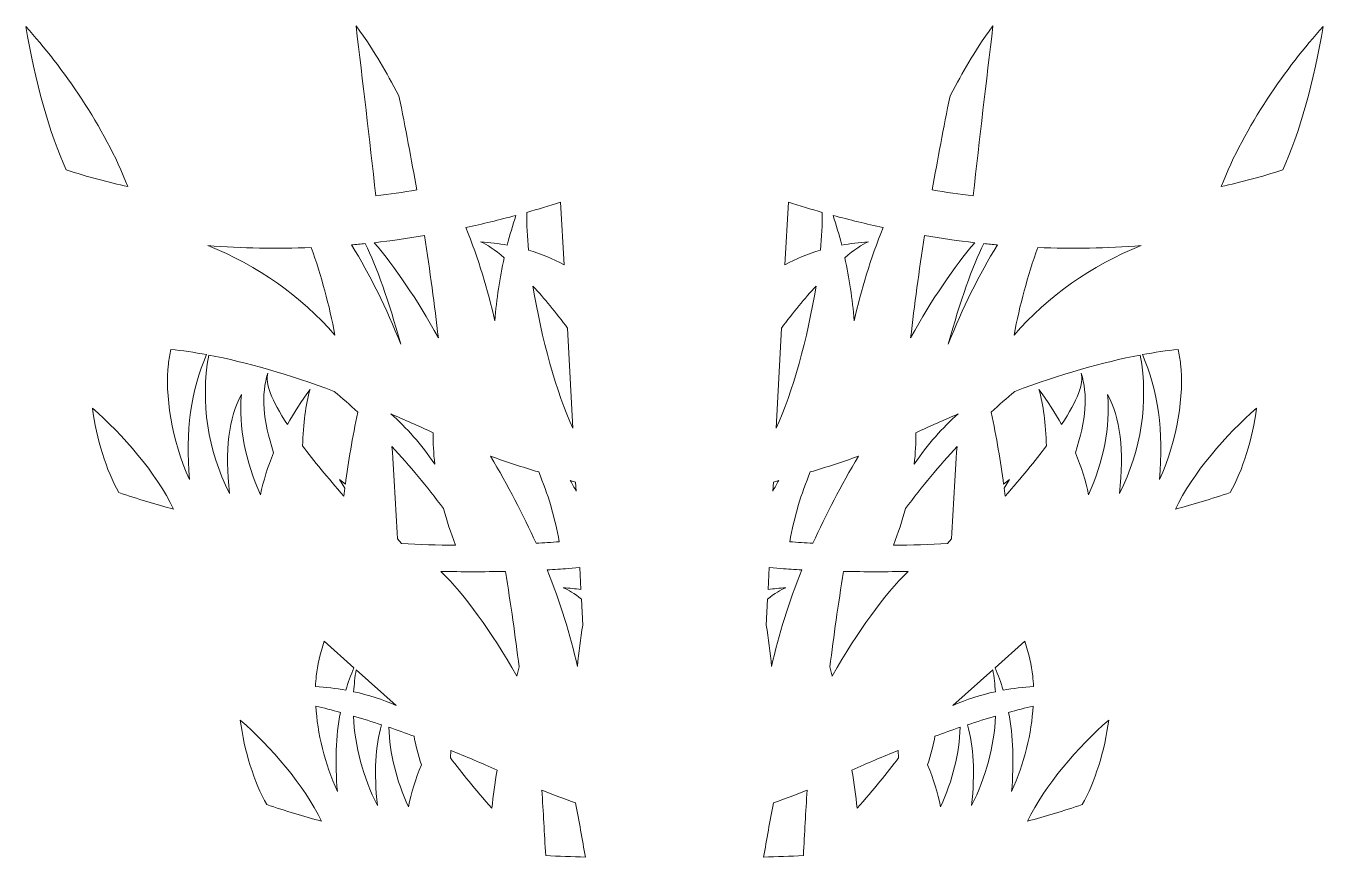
# Model space of a CAD drawing. Header units: centimetres. Extents: x -13 to 13, y -16.6 to 16.6.
# Drawn here: x 0.78 to 10.27, y 5.42 to 11.5 of the extents above; entities that cross this region are included whole.
import ezdxf

# ---------------------------------------------------------------- set-up
doc = ezdxf.new("R2010")
doc.units = ezdxf.units.CM
doc.header["$MEASUREMENT"] = 0
doc.layers.add('Camada 1', color=7, linetype='Continuous')

msp = doc.modelspace()

# ---------------------------------------------------------------- linework, layer by layer
at = {"layer": 'Camada 1', "color": 250, "lineweight": 20}
for points, knots in [([(0.77566, 11.49818), (1.04059, 11.20734), (1.35103, 10.76411), (1.52158, 10.3272), (1.52158, 10.3272), (1.38175, 10.35808), (1.22521, 10.39851), (1.07056, 10.44986), (1.07056, 10.44986), (0.95032, 10.71094), (0.83663, 11.11109), (0.77566, 11.49818)], [0, 0, 0, 0, 0.25, 0.25, 0.25, 0.25, 0.5, 0.5, 0.5, 0.5, 1, 1, 1, 1]), ([(3.63494, 10.30335), (3.53539, 10.28637), (3.43556, 10.27187), (3.33544, 10.25986), (3.33544, 10.25986), (3.28803, 10.68114), (3.23984, 11.09571), (3.19089, 11.50357), (3.19089, 11.50357), (3.34741, 11.29076), (3.40153, 11.18042), (3.50413, 10.99302), (3.50413, 10.99302), (3.55254, 10.75559), (3.59613, 10.5257), (3.63494, 10.30335)], [0, 0, 0, 0, 0.2, 0.2, 0.2, 0.2, 0.4, 0.4, 0.4, 0.4, 0.6, 0.6, 0.6, 0.6, 1, 1, 1, 1]), ([(7.40616, 10.30335), (7.44496, 10.5257), (7.48856, 10.75559), (7.53696, 10.99302), (7.53696, 10.99302), (7.63957, 11.18042), (7.69368, 11.29076), (7.85021, 11.50357), (7.85021, 11.50357), (7.80125, 11.09571), (7.75307, 10.68114), (7.70565, 10.25986), (7.70565, 10.25986), (7.60554, 10.27187), (7.50571, 10.28637), (7.40616, 10.30335)], [0, 0, 0, 0, 0.2, 0.2, 0.2, 0.2, 0.4, 0.4, 0.4, 0.4, 0.6, 0.6, 0.6, 0.6, 1, 1, 1, 1]), ([(9.51951, 10.3272), (9.69006, 10.76411), (10.0005, 11.20734), (10.26543, 11.49818), (10.26543, 11.49818), (10.20446, 11.11109), (10.09077, 10.71094), (9.97053, 10.44986), (9.97053, 10.44986), (9.81589, 10.39851), (9.65934, 10.35808), (9.51951, 10.3272)], [0, 0, 0, 0, 0.25, 0.25, 0.25, 0.25, 0.5, 0.5, 0.5, 0.5, 1, 1, 1, 1]), ([(4.68715, 10.21318), (4.68715, 10.21318), (4.71282, 9.7546), (4.71282, 9.7546), (4.71282, 9.7546), (4.63117, 9.79937), (4.5443, 9.83534), (4.45218, 9.86253), (4.45218, 9.86253), (4.44335, 9.9586), (4.43873, 10.05148), (4.4391, 10.13858), (4.4391, 10.13858), (4.52165, 10.16193), (4.60433, 10.18672), (4.68715, 10.21318)], [0, 0, 0, 0, 0.2, 0.2, 0.2, 0.2, 0.4, 0.4, 0.4, 0.4, 0.6, 0.6, 0.6, 0.6, 1, 1, 1, 1]), ([(6.32828, 9.7546), (6.32828, 9.7546), (6.35395, 10.21318), (6.35395, 10.21318), (6.35395, 10.21318), (6.43677, 10.18672), (6.51945, 10.16193), (6.602, 10.13858), (6.602, 10.13858), (6.60237, 10.05148), (6.59775, 9.9586), (6.58892, 9.86253), (6.58892, 9.86253), (6.4968, 9.83534), (6.40992, 9.79937), (6.32828, 9.7546)], [0, 0, 0, 0, 0.2, 0.2, 0.2, 0.2, 0.4, 0.4, 0.4, 0.4, 0.6, 0.6, 0.6, 0.6, 1, 1, 1, 1]), ([(4.27514, 9.8063), (4.24232, 9.65825), (4.21909, 9.50477), (4.20545, 9.34587), (4.20545, 9.34587), (4.1552, 9.57143), (4.08505, 9.79873), (3.99501, 10.02775), (3.99501, 10.02775), (4.1166, 10.05404), (4.23849, 10.08375), (4.36066, 10.11686), (4.36066, 10.11686), (4.33701, 10.04567), (4.31584, 9.97309), (4.29714, 9.8991), (4.29714, 9.8991), (4.23436, 9.91041), (4.16941, 9.91811), (4.10232, 9.92218), (4.10232, 9.92218), (4.14723, 9.90502), (4.2066, 9.86488), (4.27514, 9.8063)], [0, 0, 0, 0, 0.1428571, 0.1428571, 0.1428571, 0.1428571, 0.2857143, 0.2857143, 0.2857143, 0.2857143, 0.4285714, 0.4285714, 0.4285714, 0.4285714, 0.5714286, 0.5714286, 0.5714286, 0.5714286, 0.7142857, 0.7142857, 0.7142857, 0.7142857, 1, 1, 1, 1]), ([(6.83564, 9.34587), (6.822, 9.50477), (6.79877, 9.65825), (6.76596, 9.8063), (6.76596, 9.8063), (6.8345, 9.86488), (6.89387, 9.90502), (6.93878, 9.92218), (6.93878, 9.92218), (6.87168, 9.91811), (6.80674, 9.91041), (6.74396, 9.8991), (6.74396, 9.8991), (6.72525, 9.97309), (6.70408, 10.04567), (6.68044, 10.11686), (6.68044, 10.11686), (6.80261, 10.08375), (6.92449, 10.05404), (7.04608, 10.02775), (7.04608, 10.02775), (6.95605, 9.79873), (6.88589, 9.57143), (6.83564, 9.34587)], [0, 0, 0, 0, 0.1428571, 0.1428571, 0.1428571, 0.1428571, 0.2857143, 0.2857143, 0.2857143, 0.2857143, 0.4285714, 0.4285714, 0.4285714, 0.4285714, 0.5714286, 0.5714286, 0.5714286, 0.5714286, 0.7142857, 0.7142857, 0.7142857, 0.7142857, 1, 1, 1, 1]), ([(3.69059, 9.96892), (3.73177, 9.70817), (3.76588, 9.45855), (3.79291, 9.22007), (3.79291, 9.22007), (3.63351, 9.5067), (3.47691, 9.73894), (3.32313, 9.91682), (3.32313, 9.91682), (3.44531, 9.93067), (3.5678, 9.94805), (3.69059, 9.96892)], [0, 0, 0, 0, 0.25, 0.25, 0.25, 0.25, 0.5, 0.5, 0.5, 0.5, 1, 1, 1, 1]), ([(7.24818, 9.22007), (7.27521, 9.45855), (7.30932, 9.70817), (7.35051, 9.96892), (7.35051, 9.96892), (7.47329, 9.94805), (7.59578, 9.93067), (7.71797, 9.91682), (7.71797, 9.91682), (7.56418, 9.73894), (7.40758, 9.5067), (7.24818, 9.22007)], [0, 0, 0, 0, 0.25, 0.25, 0.25, 0.25, 0.5, 0.5, 0.5, 0.5, 1, 1, 1, 1]), ([(2.8635, 9.88132), (2.93729, 9.6727), (2.99499, 9.4589), (3.03659, 9.23993), (3.03659, 9.23993), (2.78582, 9.52791), (2.47562, 9.74655), (2.10602, 9.89586), (2.10602, 9.89586), (2.3572, 9.87568), (2.6097, 9.87084), (2.8635, 9.88132)], [0, 0, 0, 0, 0.25, 0.25, 0.25, 0.25, 0.5, 0.5, 0.5, 0.5, 1, 1, 1, 1]), ([(3.25803, 9.9098), (3.34239, 9.73974), (3.429, 9.49419), (3.51788, 9.17314), (3.51788, 9.17314), (3.41282, 9.4387), (3.29276, 9.68107), (3.1577, 9.90027), (3.1577, 9.90027), (3.19112, 9.90319), (3.22457, 9.90634), (3.25803, 9.9098)], [0, 0, 0, 0, 0.25, 0.25, 0.25, 0.25, 0.5, 0.5, 0.5, 0.5, 1, 1, 1, 1]), ([(7.52322, 9.17314), (7.6121, 9.49419), (7.69871, 9.73974), (7.78306, 9.9098), (7.78306, 9.9098), (7.81653, 9.90634), (7.84997, 9.90319), (7.88339, 9.90027), (7.88339, 9.90027), (7.74834, 9.68107), (7.62828, 9.4387), (7.52322, 9.17314)], [0, 0, 0, 0, 0.25, 0.25, 0.25, 0.25, 0.5, 0.5, 0.5, 0.5, 1, 1, 1, 1]), ([(8.00451, 9.23993), (8.04611, 9.4589), (8.10381, 9.6727), (8.1776, 9.88132), (8.1776, 9.88132), (8.43139, 9.87084), (8.68389, 9.87568), (8.93508, 9.89586), (8.93508, 9.89586), (8.56548, 9.74655), (8.25527, 9.52791), (8.00451, 9.23993)], [0, 0, 0, 0, 0.25, 0.25, 0.25, 0.25, 0.5, 0.5, 0.5, 0.5, 1, 1, 1, 1]), ([(4.48532, 9.59924), (4.56707, 9.5095), (4.65314, 9.40524), (4.73809, 9.29115), (4.73809, 9.29115), (4.73809, 9.29115), (4.77683, 8.55834), (4.77683, 8.55834), (4.77683, 8.55834), (4.65785, 8.81954), (4.54572, 9.21578), (4.48532, 9.59924)], [0, 0, 0, 0, 0.25, 0.25, 0.25, 0.25, 0.5, 0.5, 0.5, 0.5, 1, 1, 1, 1]), ([(6.26426, 8.55834), (6.26426, 8.55834), (6.303, 9.29115), (6.303, 9.29115), (6.303, 9.29115), (6.38796, 9.40524), (6.47403, 9.5095), (6.55577, 9.59924), (6.55577, 9.59924), (6.49538, 9.21578), (6.38325, 8.81954), (6.26426, 8.55834)], [0, 0, 0, 0, 0.25, 0.25, 0.25, 0.25, 0.5, 0.5, 0.5, 0.5, 1, 1, 1, 1]), ([(2.09771, 9.09705), (1.98219, 8.83874), (1.94056, 8.53428), (1.97285, 8.18363), (1.97285, 8.18363), (1.8381, 8.46984), (1.79199, 8.81304), (1.8181, 9.02893), (1.8181, 9.02893), (1.82226, 9.06324), (1.82829, 9.09886), (1.8362, 9.13578), (1.8362, 9.13578), (1.92004, 9.12682), (2.00722, 9.1139), (2.09771, 9.09705)], [0, 0, 0, 0, 0.2, 0.2, 0.2, 0.2, 0.4, 0.4, 0.4, 0.4, 0.6, 0.6, 0.6, 0.6, 1, 1, 1, 1]), ([(9.06824, 8.18363), (9.10053, 8.53428), (9.05891, 8.83874), (8.94339, 9.09705), (8.94339, 9.09705), (9.03388, 9.1139), (9.12105, 9.12682), (9.2049, 9.13578), (9.2049, 9.13578), (9.2128, 9.09886), (9.21884, 9.06324), (9.22299, 9.02893), (9.22299, 9.02893), (9.2491, 8.81304), (9.203, 8.46984), (9.06824, 8.18363)], [0, 0, 0, 0, 0.2, 0.2, 0.2, 0.2, 0.4, 0.4, 0.4, 0.4, 0.6, 0.6, 0.6, 0.6, 1, 1, 1, 1]), ([(2.11275, 9.09422), (2.38846, 9.04178), (2.69476, 8.95304), (3.0317, 8.82798), (3.0317, 8.82798), (3.08959, 8.7791), (3.14677, 8.72829), (3.2032, 8.67557), (3.2032, 8.67557), (3.16471, 8.49076), (3.13455, 8.31485), (3.11275, 8.14785), (3.11275, 8.14785), (3.11275, 8.14785), (3.07084, 8.1839), (3.07084, 8.1839), (3.07084, 8.1839), (3.07084, 8.1839), (3.10915, 8.11976), (3.10915, 8.11976), (3.10915, 8.11976), (3.10915, 8.11976), (3.10201, 8.06049), (3.10201, 8.06049), (3.10201, 8.06049), (2.98219, 8.19793), (2.88153, 8.32082), (2.80002, 8.42911), (2.80002, 8.42911), (2.8037, 8.59246), (2.82183, 8.73043), (2.85444, 8.84304), (2.85444, 8.84304), (2.79172, 8.7563), (2.73658, 8.6704), (2.68903, 8.58533), (2.68903, 8.58533), (2.57097, 8.76374), (2.52303, 8.88884), (2.5452, 8.9606), (2.5452, 8.9606), (2.49541, 8.80934), (2.50951, 8.6152), (2.58753, 8.37818), (2.58753, 8.37818), (2.54416, 8.27487), (2.51234, 8.17281), (2.49208, 8.07203), (2.49208, 8.07203), (2.37969, 8.31855), (2.33292, 8.56292), (2.35178, 8.80513), (2.35178, 8.80513), (2.2596, 8.63747), (2.23075, 8.39593), (2.26523, 8.08051), (2.26523, 8.08051), (2.10298, 8.40269), (2.05217, 8.74059), (2.11275, 9.09422)], [0, 0, 0, 0, 0.0625, 0.0625, 0.0625, 0.0625, 0.125, 0.125, 0.125, 0.125, 0.1875, 0.1875, 0.1875, 0.1875, 0.25, 0.25, 0.25, 0.25, 0.3125, 0.3125, 0.3125, 0.3125, 0.375, 0.375, 0.375, 0.375, 0.4375, 0.4375, 0.4375, 0.4375, 0.5, 0.5, 0.5, 0.5, 0.5625, 0.5625, 0.5625, 0.5625, 0.625, 0.625, 0.625, 0.625, 0.6875, 0.6875, 0.6875, 0.6875, 0.75, 0.75, 0.75, 0.75, 0.8125, 0.8125, 0.8125, 0.8125, 0.875, 0.875, 0.875, 0.875, 1, 1, 1, 1]), ([(8.0094, 8.82798), (8.34633, 8.95304), (8.65263, 9.04178), (8.92834, 9.09422), (8.92834, 9.09422), (8.98892, 8.74059), (8.93812, 8.40269), (8.77587, 8.08051), (8.77587, 8.08051), (8.81034, 8.39593), (8.7815, 8.63747), (8.68932, 8.80513), (8.68932, 8.80513), (8.70817, 8.56292), (8.6614, 8.31855), (8.54901, 8.07203), (8.54901, 8.07203), (8.52876, 8.17281), (8.49694, 8.27487), (8.45357, 8.37818), (8.45357, 8.37818), (8.53158, 8.6152), (8.54569, 8.80934), (8.49589, 8.9606), (8.49589, 8.9606), (8.51806, 8.88884), (8.47013, 8.76374), (8.35206, 8.58533), (8.35206, 8.58533), (8.30451, 8.6704), (8.24938, 8.7563), (8.18665, 8.84304), (8.18665, 8.84304), (8.21926, 8.73043), (8.23739, 8.59246), (8.24107, 8.42911), (8.24107, 8.42911), (8.15956, 8.32082), (8.05891, 8.19793), (7.93909, 8.06049), (7.93909, 8.06049), (7.93909, 8.06049), (7.93194, 8.11976), (7.93194, 8.11976), (7.93194, 8.11976), (7.93194, 8.11976), (7.97026, 8.1839), (7.97026, 8.1839), (7.97026, 8.1839), (7.97026, 8.1839), (7.92835, 8.14785), (7.92835, 8.14785), (7.92835, 8.14785), (7.90654, 8.31485), (7.87639, 8.49076), (7.83789, 8.67557), (7.83789, 8.67557), (7.89433, 8.72829), (7.9515, 8.7791), (8.0094, 8.82798)], [0, 0, 0, 0, 0.0625, 0.0625, 0.0625, 0.0625, 0.125, 0.125, 0.125, 0.125, 0.1875, 0.1875, 0.1875, 0.1875, 0.25, 0.25, 0.25, 0.25, 0.3125, 0.3125, 0.3125, 0.3125, 0.375, 0.375, 0.375, 0.375, 0.4375, 0.4375, 0.4375, 0.4375, 0.5, 0.5, 0.5, 0.5, 0.5625, 0.5625, 0.5625, 0.5625, 0.625, 0.625, 0.625, 0.625, 0.6875, 0.6875, 0.6875, 0.6875, 0.75, 0.75, 0.75, 0.75, 0.8125, 0.8125, 0.8125, 0.8125, 0.875, 0.875, 0.875, 0.875, 1, 1, 1, 1]), ([(1.2623, 8.70577), (1.48191, 8.51272), (1.73192, 8.22955), (1.85549, 7.9664), (1.85549, 7.9664), (1.73084, 8.00008), (1.59171, 8.04104), (1.45508, 8.08785), (1.45508, 8.08785), (1.36461, 8.24726), (1.29001, 8.48326), (1.2623, 8.70577)], [0, 0, 0, 0, 0.25, 0.25, 0.25, 0.25, 0.5, 0.5, 0.5, 0.5, 1, 1, 1, 1]), ([(3.44511, 8.66287), (3.54607, 8.61989), (3.64943, 8.57406), (3.75517, 8.52541), (3.75517, 8.52541), (3.75369, 8.45095), (3.75757, 8.3741), (3.76679, 8.29487), (3.76679, 8.29487), (3.66785, 8.44033), (3.56062, 8.56299), (3.44511, 8.66287)], [0, 0, 0, 0, 0.25, 0.25, 0.25, 0.25, 0.5, 0.5, 0.5, 0.5, 1, 1, 1, 1]), ([(7.28593, 8.52541), (7.39166, 8.57406), (7.49502, 8.61989), (7.59598, 8.66287), (7.59598, 8.66287), (7.48048, 8.56299), (7.37325, 8.44033), (7.27431, 8.29487), (7.27431, 8.29487), (7.28353, 8.3741), (7.2874, 8.45095), (7.28593, 8.52541)], [0, 0, 0, 0, 0.25, 0.25, 0.25, 0.25, 0.5, 0.5, 0.5, 0.5, 1, 1, 1, 1]), ([(9.18561, 7.9664), (9.30918, 8.22955), (9.55919, 8.51272), (9.77879, 8.70577), (9.77879, 8.70577), (9.75109, 8.48326), (9.67648, 8.24726), (9.58602, 8.08785), (9.58602, 8.08785), (9.44939, 8.04104), (9.31026, 8.00008), (9.18561, 7.9664)], [0, 0, 0, 0, 0.25, 0.25, 0.25, 0.25, 0.5, 0.5, 0.5, 0.5, 1, 1, 1, 1]), ([(3.83088, 7.97015), (3.85462, 7.883), (3.88392, 7.79338), (3.91878, 7.70128), (3.91878, 7.70128), (3.7869, 7.70239), (3.65486, 7.70646), (3.52266, 7.71347), (3.52266, 7.71347), (3.52266, 7.71347), (3.4943, 7.74916), (3.4943, 7.74916), (3.4943, 7.74916), (3.48184, 7.97733), (3.46831, 8.20219), (3.45371, 8.42376), (3.45371, 8.42376), (3.58362, 8.28358), (3.70934, 8.13237), (3.83088, 7.97015)], [0, 0, 0, 0, 0.1666667, 0.1666667, 0.1666667, 0.1666667, 0.3333333, 0.3333333, 0.3333333, 0.3333333, 0.5, 0.5, 0.5, 0.5, 0.6666667, 0.6666667, 0.6666667, 0.6666667, 1, 1, 1, 1]), ([(4.17448, 8.35376), (4.29163, 8.31185), (4.40907, 8.27343), (4.52682, 8.23854), (4.52682, 8.23854), (4.59375, 8.08029), (4.64404, 7.90996), (4.67767, 7.72753), (4.67767, 7.72753), (4.62099, 7.72312), (4.56427, 7.71926), (4.50753, 7.71595), (4.50753, 7.71595), (4.41326, 7.9271), (4.30224, 8.1397), (4.17448, 8.35376)], [0, 0, 0, 0, 0.2, 0.2, 0.2, 0.2, 0.4, 0.4, 0.4, 0.4, 0.6, 0.6, 0.6, 0.6, 1, 1, 1, 1]), ([(6.36343, 7.72753), (6.39705, 7.90996), (6.44734, 8.08029), (6.51428, 8.23854), (6.51428, 8.23854), (6.63202, 8.27343), (6.74947, 8.31185), (6.86662, 8.35376), (6.86662, 8.35376), (6.73885, 8.1397), (6.62783, 7.9271), (6.53356, 7.71595), (6.53356, 7.71595), (6.47682, 7.71926), (6.42011, 7.72312), (6.36343, 7.72753)], [0, 0, 0, 0, 0.2, 0.2, 0.2, 0.2, 0.4, 0.4, 0.4, 0.4, 0.6, 0.6, 0.6, 0.6, 1, 1, 1, 1]), ([(7.12232, 7.70128), (7.15717, 7.79338), (7.18648, 7.883), (7.21021, 7.97015), (7.21021, 7.97015), (7.33175, 8.13237), (7.45747, 8.28358), (7.58738, 8.42376), (7.58738, 8.42376), (7.57278, 8.20219), (7.55926, 7.97733), (7.5468, 7.74916), (7.5468, 7.74916), (7.5468, 7.74916), (7.51843, 7.71347), (7.51843, 7.71347), (7.51843, 7.71347), (7.38623, 7.70646), (7.2542, 7.70239), (7.12232, 7.70128)], [0, 0, 0, 0, 0.1666667, 0.1666667, 0.1666667, 0.1666667, 0.3333333, 0.3333333, 0.3333333, 0.3333333, 0.5, 0.5, 0.5, 0.5, 0.6666667, 0.6666667, 0.6666667, 0.6666667, 1, 1, 1, 1]), ([(4.79708, 8.16465), (4.79708, 8.16465), (4.80048, 8.0978), (4.80048, 8.0978), (4.80048, 8.0978), (4.78688, 8.12371), (4.77266, 8.14932), (4.75783, 8.17465), (4.75783, 8.17465), (4.75783, 8.17465), (4.79708, 8.16465), (4.79708, 8.16465)], [0, 0, 0, 0, 0.25, 0.25, 0.25, 0.25, 0.5, 0.5, 0.5, 0.5, 1, 1, 1, 1]), ([(6.24402, 8.16465), (6.24402, 8.16465), (6.28326, 8.17465), (6.28326, 8.17465), (6.28326, 8.17465), (6.26843, 8.14932), (6.25421, 8.12371), (6.24062, 8.0978), (6.24062, 8.0978), (6.24062, 8.0978), (6.24402, 8.16465), (6.24402, 8.16465)], [0, 0, 0, 0, 0.25, 0.25, 0.25, 0.25, 0.5, 0.5, 0.5, 0.5, 1, 1, 1, 1]), ([(3.81057, 7.51079), (3.96729, 7.50699), (4.12503, 7.5069), (4.28376, 7.51048), (4.28376, 7.51048), (4.32293, 7.26836), (4.35609, 7.03568), (4.38324, 6.81245), (4.38324, 6.81245), (4.38324, 6.81245), (4.36609, 6.74462), (4.36609, 6.74462), (4.36609, 6.74462), (4.17694, 7.07693), (3.99177, 7.33231), (3.81057, 7.51079)], [0, 0, 0, 0, 0.2, 0.2, 0.2, 0.2, 0.4, 0.4, 0.4, 0.4, 0.6, 0.6, 0.6, 0.6, 1, 1, 1, 1]), ([(4.74298, 7.53095), (4.74298, 7.53095), (4.82854, 7.53819), (4.82854, 7.53819), (4.82854, 7.53819), (4.82854, 7.53819), (4.83647, 7.37761), (4.83647, 7.37761), (4.83647, 7.37761), (4.79433, 7.38339), (4.75125, 7.38762), (4.70724, 7.39029), (4.70724, 7.39029), (4.74314, 7.37658), (4.78827, 7.34819), (4.83993, 7.30743), (4.83993, 7.30743), (4.83993, 7.30743), (4.84923, 7.11749), (4.84923, 7.11749), (4.84923, 7.11749), (4.83221, 7.01862), (4.81926, 6.91745), (4.81038, 6.81398), (4.81038, 6.81398), (4.75823, 7.0481), (4.68463, 7.28408), (4.58962, 7.52191), (4.58962, 7.52191), (4.64064, 7.52456), (4.69175, 7.52755), (4.74298, 7.53095)], [0, 0, 0, 0, 0.1111111, 0.1111111, 0.1111111, 0.1111111, 0.2222222, 0.2222222, 0.2222222, 0.2222222, 0.3333333, 0.3333333, 0.3333333, 0.3333333, 0.4444444, 0.4444444, 0.4444444, 0.4444444, 0.5555556, 0.5555556, 0.5555556, 0.5555556, 0.6666667, 0.6666667, 0.6666667, 0.6666667, 0.7777778, 0.7777778, 0.7777778, 0.7777778, 1, 1, 1, 1]), ([(6.21256, 7.53819), (6.21256, 7.53819), (6.29812, 7.53095), (6.29812, 7.53095), (6.29812, 7.53095), (6.34934, 7.52755), (6.40046, 7.52456), (6.45148, 7.52191), (6.45148, 7.52191), (6.35647, 7.28408), (6.28287, 7.0481), (6.23072, 6.81398), (6.23072, 6.81398), (6.22183, 6.91745), (6.20888, 7.01862), (6.19187, 7.11749), (6.19187, 7.11749), (6.19187, 7.11749), (6.20117, 7.30743), (6.20117, 7.30743), (6.20117, 7.30743), (6.25283, 7.34819), (6.29796, 7.37658), (6.33385, 7.39029), (6.33385, 7.39029), (6.28985, 7.38762), (6.24677, 7.38339), (6.20462, 7.37761), (6.20462, 7.37761), (6.20462, 7.37761), (6.21256, 7.53819), (6.21256, 7.53819)], [0, 0, 0, 0, 0.1111111, 0.1111111, 0.1111111, 0.1111111, 0.2222222, 0.2222222, 0.2222222, 0.2222222, 0.3333333, 0.3333333, 0.3333333, 0.3333333, 0.4444444, 0.4444444, 0.4444444, 0.4444444, 0.5555556, 0.5555556, 0.5555556, 0.5555556, 0.6666667, 0.6666667, 0.6666667, 0.6666667, 0.7777778, 0.7777778, 0.7777778, 0.7777778, 1, 1, 1, 1]), ([(6.75733, 7.51048), (6.91606, 7.5069), (7.0738, 7.50699), (7.23053, 7.51079), (7.23053, 7.51079), (7.04932, 7.33231), (6.86415, 7.07693), (6.67501, 6.74462), (6.67501, 6.74462), (6.67501, 6.74462), (6.65785, 6.81245), (6.65785, 6.81245), (6.65785, 6.81245), (6.68501, 7.03568), (6.71817, 7.26836), (6.75733, 7.51048)], [0, 0, 0, 0, 0.2, 0.2, 0.2, 0.2, 0.4, 0.4, 0.4, 0.4, 0.6, 0.6, 0.6, 0.6, 1, 1, 1, 1]), ([(2.95745, 6.99924), (2.95745, 6.99924), (3.17564, 6.80399), (3.17564, 6.80399), (3.17564, 6.80399), (3.15262, 6.75155), (3.13261, 6.69722), (3.11563, 6.641), (3.11563, 6.641), (3.04277, 6.65436), (2.96886, 6.66301), (2.89389, 6.66692), (2.89389, 6.66692), (2.89497, 6.69427), (2.89699, 6.72027), (2.89994, 6.74464), (2.89994, 6.74464), (2.90939, 6.82274), (2.92856, 6.9076), (2.95745, 6.99924)], [0, 0, 0, 0, 0.1666667, 0.1666667, 0.1666667, 0.1666667, 0.3333333, 0.3333333, 0.3333333, 0.3333333, 0.5, 0.5, 0.5, 0.5, 0.6666667, 0.6666667, 0.6666667, 0.6666667, 1, 1, 1, 1]), ([(7.86546, 6.80399), (7.86546, 6.80399), (8.08364, 6.99924), (8.08364, 6.99924), (8.08364, 6.99924), (8.11254, 6.9076), (8.13171, 6.82274), (8.14116, 6.74464), (8.14116, 6.74464), (8.14411, 6.72027), (8.14612, 6.69427), (8.14721, 6.66692), (8.14721, 6.66692), (8.07223, 6.66301), (7.99832, 6.65436), (7.92546, 6.641), (7.92546, 6.641), (7.90849, 6.69722), (7.88847, 6.75155), (7.86546, 6.80399)], [0, 0, 0, 0, 0.1666667, 0.1666667, 0.1666667, 0.1666667, 0.3333333, 0.3333333, 0.3333333, 0.3333333, 0.5, 0.5, 0.5, 0.5, 0.6666667, 0.6666667, 0.6666667, 0.6666667, 1, 1, 1, 1]), ([(3.19129, 6.79002), (3.19129, 6.79002), (3.48337, 6.52972), (3.48337, 6.52972), (3.48337, 6.52972), (3.38225, 6.57304), (3.27887, 6.60626), (3.17325, 6.62942), (3.17325, 6.62942), (3.17667, 6.68258), (3.18268, 6.73612), (3.19129, 6.79002)], [0, 0, 0, 0, 0.25, 0.25, 0.25, 0.25, 0.5, 0.5, 0.5, 0.5, 1, 1, 1, 1]), ([(7.55773, 6.52972), (7.55773, 6.52972), (7.84981, 6.79002), (7.84981, 6.79002), (7.84981, 6.79002), (7.85842, 6.73612), (7.86443, 6.68258), (7.86785, 6.62942), (7.86785, 6.62942), (7.76222, 6.60626), (7.65885, 6.57304), (7.55773, 6.52972)], [0, 0, 0, 0, 0.25, 0.25, 0.25, 0.25, 0.5, 0.5, 0.5, 0.5, 1, 1, 1, 1]), ([(2.89615, 6.52432), (2.95483, 6.51054), (3.01477, 6.49527), (3.07598, 6.47849), (3.07598, 6.47849), (3.04249, 6.30192), (3.03539, 6.10889), (3.05468, 5.89935), (3.05468, 5.89935), (2.9598, 6.10087), (2.90887, 6.33064), (2.89615, 6.52432)], [0, 0, 0, 0, 0.25, 0.25, 0.25, 0.25, 0.5, 0.5, 0.5, 0.5, 1, 1, 1, 1]), ([(7.98642, 5.89935), (8.00571, 6.10889), (7.9986, 6.30192), (7.96512, 6.47849), (7.96512, 6.47849), (8.02632, 6.49527), (8.08626, 6.51054), (8.14495, 6.52432), (8.14495, 6.52432), (8.13222, 6.33064), (8.08129, 6.10087), (7.98642, 5.89935)], [0, 0, 0, 0, 0.25, 0.25, 0.25, 0.25, 0.5, 0.5, 0.5, 0.5, 1, 1, 1, 1]), ([(2.34413, 6.42149), (2.56373, 6.22844), (2.81375, 5.94527), (2.93731, 5.68212), (2.93731, 5.68212), (2.81267, 5.7158), (2.67354, 5.75676), (2.53691, 5.80357), (2.53691, 5.80357), (2.44644, 5.96297), (2.37184, 6.19897), (2.34413, 6.42149)], [0, 0, 0, 0, 0.25, 0.25, 0.25, 0.25, 0.5, 0.5, 0.5, 0.5, 1, 1, 1, 1]), ([(3.17156, 6.45138), (3.23893, 6.43163), (3.30776, 6.41014), (3.37806, 6.38691), (3.37806, 6.38691), (3.33122, 6.23261), (3.32088, 6.03572), (3.34705, 5.79623), (3.34705, 5.79623), (3.24049, 6.00783), (3.182, 6.22621), (3.17156, 6.45138)], [0, 0, 0, 0, 0.25, 0.25, 0.25, 0.25, 0.5, 0.5, 0.5, 0.5, 1, 1, 1, 1]), ([(3.61483, 6.30414), (3.62673, 6.23827), (3.6449, 6.16819), (3.66936, 6.0939), (3.66936, 6.0939), (3.62598, 5.99058), (3.59417, 5.88853), (3.57391, 5.78775), (3.57391, 5.78775), (3.4849, 5.98299), (3.43706, 6.17688), (3.43037, 6.36942), (3.43037, 6.36942), (3.49079, 6.34892), (3.55229, 6.32716), (3.61483, 6.30414)], [0, 0, 0, 0, 0.2, 0.2, 0.2, 0.2, 0.4, 0.4, 0.4, 0.4, 0.6, 0.6, 0.6, 0.6, 1, 1, 1, 1]), ([(7.37173, 6.0939), (7.39619, 6.16819), (7.41437, 6.23827), (7.42626, 6.30414), (7.42626, 6.30414), (7.48881, 6.32716), (7.55031, 6.34892), (7.61073, 6.36942), (7.61073, 6.36942), (7.60403, 6.17688), (7.55619, 5.98299), (7.46719, 5.78775), (7.46719, 5.78775), (7.44693, 5.88853), (7.41511, 5.99058), (7.37173, 6.0939)], [0, 0, 0, 0, 0.2, 0.2, 0.2, 0.2, 0.4, 0.4, 0.4, 0.4, 0.6, 0.6, 0.6, 0.6, 1, 1, 1, 1]), ([(7.66303, 6.38691), (7.73333, 6.41014), (7.80216, 6.43163), (7.86953, 6.45138), (7.86953, 6.45138), (7.8591, 6.22621), (7.8006, 6.00783), (7.69404, 5.79623), (7.69404, 5.79623), (7.72021, 6.03572), (7.70987, 6.23261), (7.66303, 6.38691)], [0, 0, 0, 0, 0.25, 0.25, 0.25, 0.25, 0.5, 0.5, 0.5, 0.5, 1, 1, 1, 1]), ([(8.10378, 5.68212), (8.22735, 5.94527), (8.47736, 6.22844), (8.69696, 6.42149), (8.69696, 6.42149), (8.66925, 6.19897), (8.59465, 5.96297), (8.50419, 5.80357), (8.50419, 5.80357), (8.36756, 5.75676), (8.22843, 5.7158), (8.10378, 5.68212)], [0, 0, 0, 0, 0.25, 0.25, 0.25, 0.25, 0.5, 0.5, 0.5, 0.5, 1, 1, 1, 1]), ([(4.22272, 6.05574), (4.20722, 5.95985), (4.19425, 5.86667), (4.18384, 5.77621), (4.18384, 5.77621), (4.06402, 5.91365), (3.96336, 6.03653), (3.88186, 6.14483), (3.88186, 6.14483), (3.88186, 6.14483), (3.88369, 6.20009), (3.88369, 6.20009), (3.88369, 6.20009), (3.99371, 6.15553), (4.10671, 6.10742), (4.22272, 6.05574)], [0, 0, 0, 0, 0.2, 0.2, 0.2, 0.2, 0.4, 0.4, 0.4, 0.4, 0.6, 0.6, 0.6, 0.6, 1, 1, 1, 1]), ([(6.81837, 6.05574), (6.93438, 6.10742), (7.04739, 6.15553), (7.1574, 6.20009), (7.1574, 6.20009), (7.1574, 6.20009), (7.15924, 6.14483), (7.15924, 6.14483), (7.15924, 6.14483), (7.07774, 6.03653), (6.97708, 5.91365), (6.85725, 5.77621), (6.85725, 5.77621), (6.84684, 5.86667), (6.83388, 5.95985), (6.81837, 6.05574)], [0, 0, 0, 0, 0.2, 0.2, 0.2, 0.2, 0.4, 0.4, 0.4, 0.4, 0.6, 0.6, 0.6, 0.6, 1, 1, 1, 1]), ([(4.5503, 5.9084), (4.6323, 5.87578), (4.71444, 5.84488), (4.79673, 5.8157), (4.79673, 5.8157), (4.82226, 5.6809), (4.84613, 5.5487), (4.86836, 5.41909), (4.86836, 5.41909), (4.77166, 5.42136), (4.67487, 5.4252), (4.578, 5.43063), (4.578, 5.43063), (4.56929, 5.59152), (4.56006, 5.75078), (4.5503, 5.9084)], [0, 0, 0, 0, 0.2, 0.2, 0.2, 0.2, 0.4, 0.4, 0.4, 0.4, 0.6, 0.6, 0.6, 0.6, 1, 1, 1, 1]), ([(6.17274, 5.41909), (6.19496, 5.5487), (6.21884, 5.6809), (6.24437, 5.8157), (6.24437, 5.8157), (6.32665, 5.84488), (6.4088, 5.87578), (6.4908, 5.9084), (6.4908, 5.9084), (6.48104, 5.75078), (6.4718, 5.59152), (6.4631, 5.43063), (6.4631, 5.43063), (6.36623, 5.4252), (6.26944, 5.42136), (6.17274, 5.41909)], [0, 0, 0, 0, 0.2, 0.2, 0.2, 0.2, 0.4, 0.4, 0.4, 0.4, 0.6, 0.6, 0.6, 0.6, 1, 1, 1, 1])]:
    msp.add_open_spline(points, degree=3, knots=knots, dxfattribs=at)

doc.saveas('drawing.dxf')
